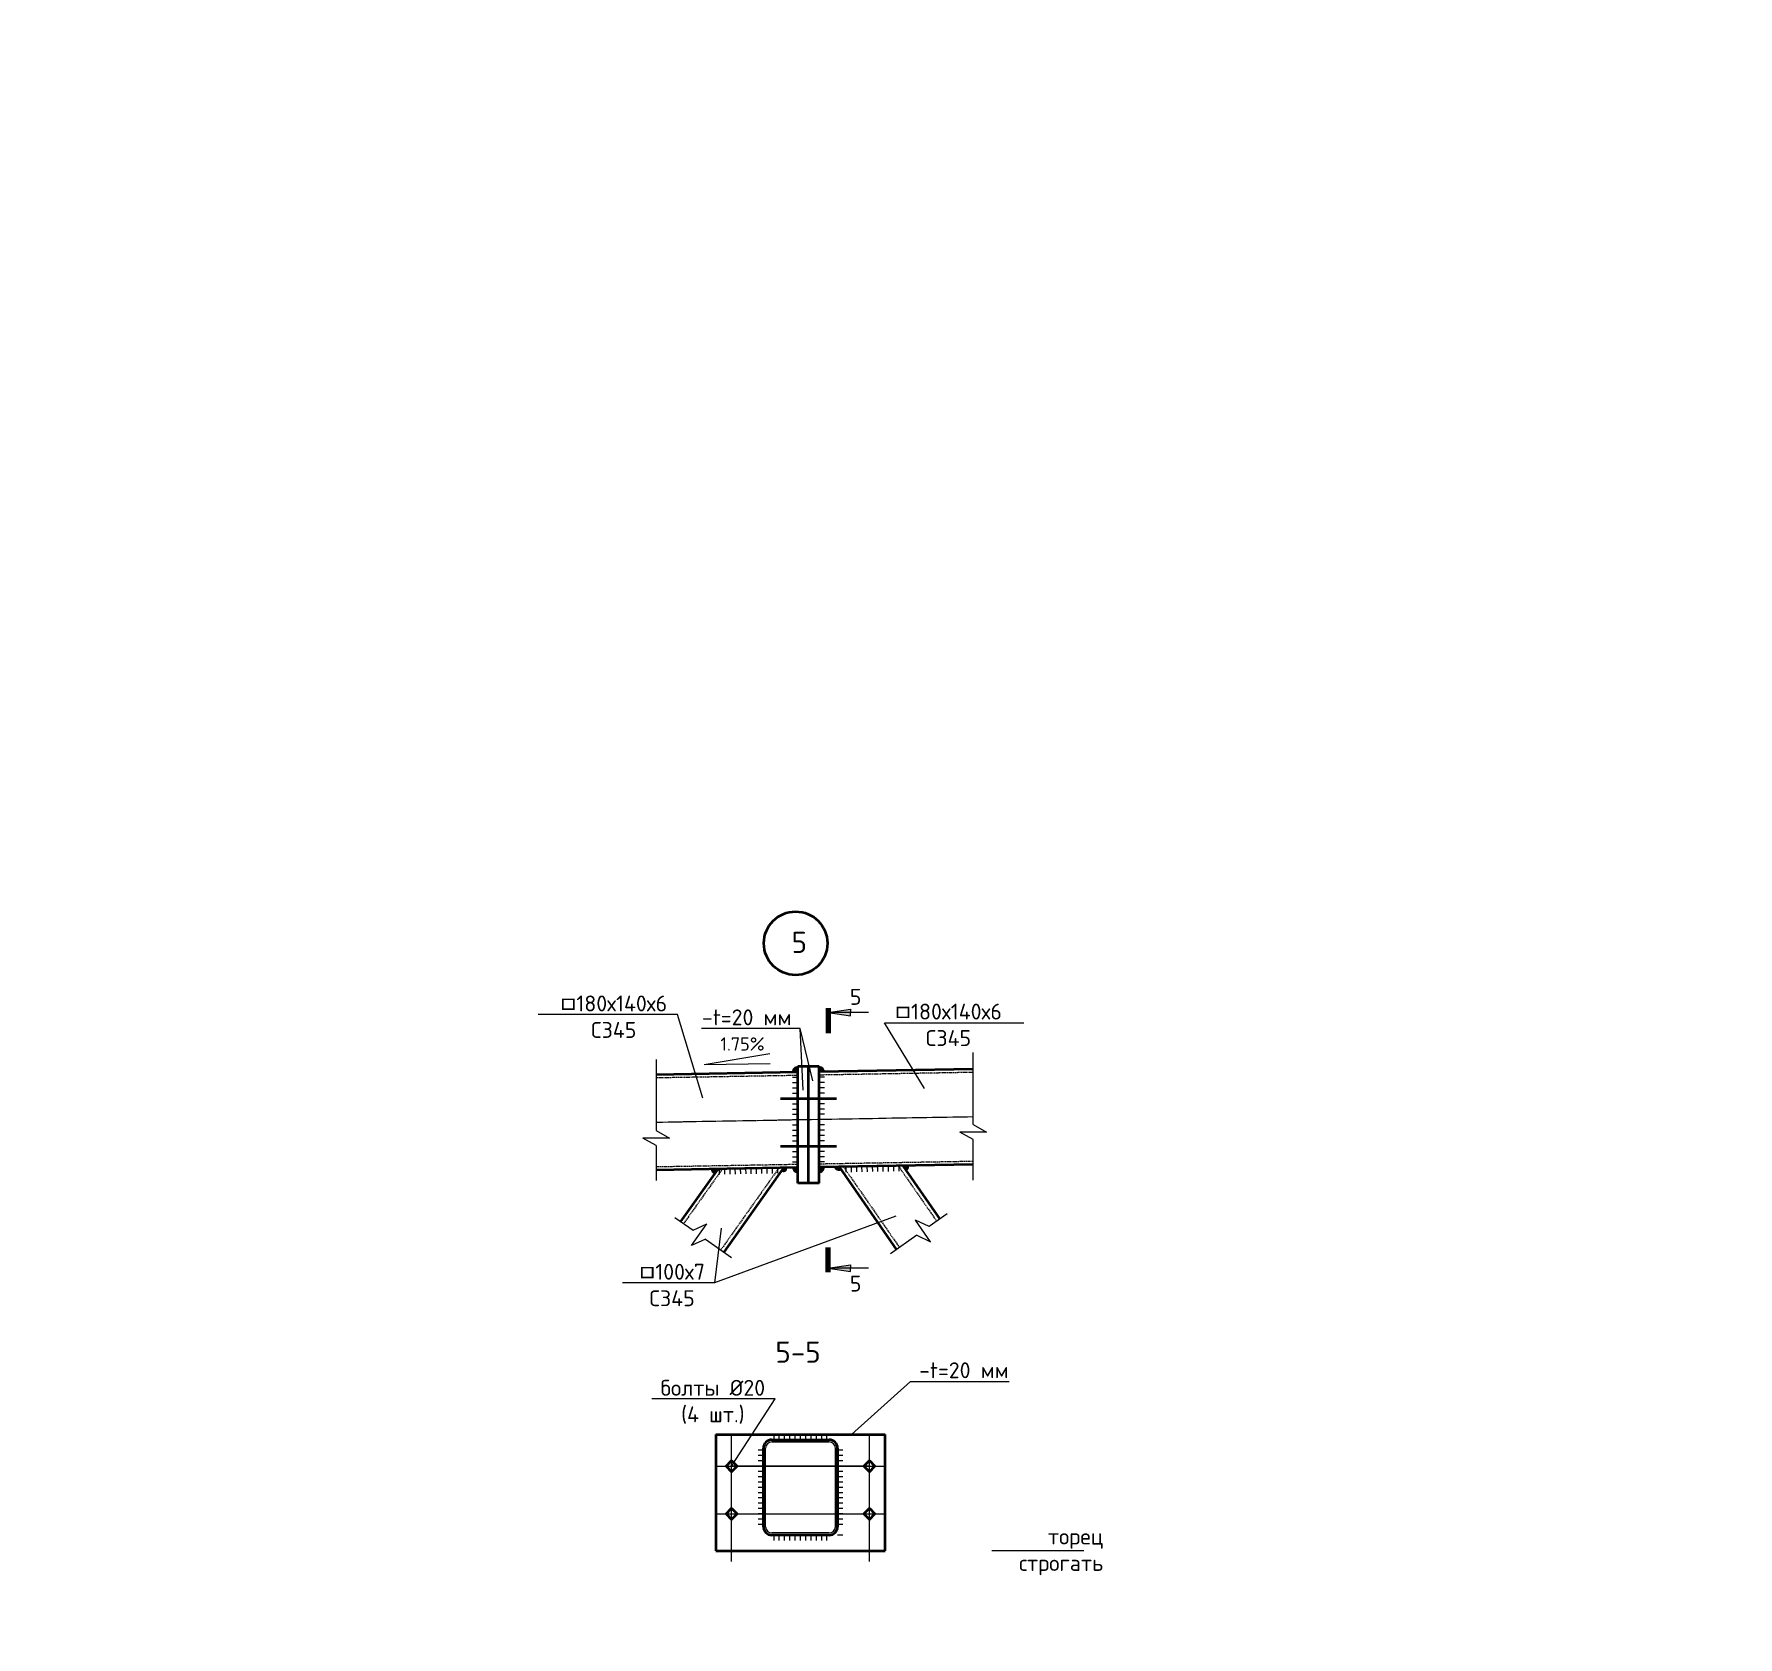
# Model space of a CAD drawing. Header units: millimetres. Extents: x -8174 to 141842, y -29548 to 3412.
# Drawn here: x 29750 to 32967, y -11803 to -8777 of the extents above; entities that cross this region are included whole.
import ezdxf
from ezdxf import colors
from ezdxf.entities.mleader import LeaderData, LeaderLine
from ezdxf.math import Vec2, Vec3

# ---------------------------------------------------------------- set-up
doc = ezdxf.new("R2010")
doc.units = ezdxf.units.MM
doc.linetypes.add('JIS_02_2.0', pattern=[3, 2, -1])
doc.linetypes.add('JIS_08_11', pattern=[12.799999999999999, 11, -0.6, 0.6, -0.6])
for name, color, linetype, lineweight in [('НАДПИСИ', 11, 'Continuous', 13), ('ОСЕВАЯ', 50, 'JIS_08_11', 13), ('ОСНОВНАЯ', 213, 'Continuous', 35), ('ШТРИХОВАЯ', 84, 'JIS_02_2.0', 13)]:
    doc.layers.add(name, color=color, linetype=linetype, lineweight=lineweight)
doc.styles.add('ОСК', font='isocpeur.ttf')

# ---------------------------------------------------------------- blocks, each defined once
blk = doc.blocks.new('_None')

msp = doc.modelspace()

# ---------------------------------------------------------------- hatches: boundary and pattern name
at = {"layer": 'НАДПИСИ'}
h = msp.add_hatch(color=256, dxfattribs=at)
h.paths.add_polyline_path([(31249.1353359599, -10624.11806454329), (31291.2691205648, -10624.11806454323), (31291.2691205648, -10617.88883411163)])
h.paths.add_polyline_path([(31249.13533595996, -10624.11806454329), (31291.2691205648, -10630.34729497484), (31291.2691205648, -10624.11806454323)])
h = msp.add_hatch(color=256, dxfattribs=at)
h.dxf.hatch_style = 1
edge = h.paths.add_edge_path()
edge.add_line((31192.10339842649, -10726.50383942801), (31192.1156982492, -10737.20668644691))
edge.add_line((31192.1156982492, -10737.20668644691), (31182.123351335, -10737.38155251791))
edge.add_arc((31192.11458842974, -10736.53119231599), 10.02735913171366, 90.06393907743819, 184.8647544204492, ccw=False)
h = msp.add_hatch(color=256, dxfattribs=at)
h.dxf.hatch_style = 1
h.paths.add_polyline_path([(31232.10339842539, -10726.50383942826), (31232.10339842539, -10736.50383942826), (31242.101867527, -10736.32886621897, 0.4090976915103756)])
h = msp.add_hatch(color=256, dxfattribs=at)
h.dxf.hatch_style = 1
edge = h.paths.add_edge_path()
edge.add_line((31034.74577395455, -10928.25290695979), (31040.64656649437, -10919.91557695468))
edge.add_line((31040.64656649437, -10919.91557695469), (31029.07552955829, -10920.11807010107))
edge.add_arc((31036.07087739656, -10921.28567670469), 7.092122147789043, 170.5240088088498, 259.2314793961817)
h = msp.add_hatch(color=256, dxfattribs=at)
h.dxf.hatch_style = 1
edge = h.paths.add_edge_path()
edge.add_line((31160.83336902881, -10923.20083412073), (31164.69495754887, -10917.74473011121))
edge.add_line((31164.69495754887, -10917.74473011121), (31171.01180482819, -10917.63418528384))
edge.add_arc((31164.68022188963, -10918.14588575787), 6.35222637214015, -127.27140150946173, 4.620439610291896, ccw=False)
h = msp.add_hatch(color=256, dxfattribs=at)
h.dxf.hatch_style = 1
edge = h.paths.add_edge_path()
edge.add_line((31192.10339842399, -10926.46709833659), (31192.10339842539, -10917.26508239588))
edge.add_line((31192.10339842539, -10917.26508239587), (31182.14403844171, -10917.43937119559))
edge.add_arc((31191.9895812014, -10916.58523037478), 9.882523401172904, 184.9582274579111, 270.6598912442879)
h = msp.add_hatch(color=256, dxfattribs=at)
h.dxf.hatch_style = 1
edge = h.paths.add_edge_path()
edge.add_line((31232.10339842539, -10926.46709833684), (31232.10339842539, -10916.53446208574))
edge.add_line((31232.10339842539, -10916.53446208574), (31242.101867527, -10916.35948887645))
edge.add_arc((31232.2140303551, -10916.57747733885), 9.890239780097426, -90.64092226178212, 1.2629451485706227, ccw=False)
h = msp.add_hatch(color=256, dxfattribs=at)
h.dxf.hatch_style = 1
edge = h.paths.add_edge_path()
edge.add_line((31273.52802564739, -10921.20721124251), (31269.84562448284, -10915.90459343986))
edge.add_line((31269.84562448284, -10915.90459343986), (31261.51701518032, -10916.0503441027))
edge.add_arc((31269.42631269078, -10914.19459925662), 8.124086166617728, 193.2043659906039, 300.3235856289359)
h = msp.add_hatch(color=256, dxfattribs=at)
h.dxf.hatch_style = 1
edge = h.paths.add_edge_path()
edge.add_line((31395.52598603495, -10921.56698656759), (31390.28384806408, -10913.79692452718))
edge.add_line((31390.28384806408, -10913.79692452718), (31400.21086281666, -10913.62320176902))
edge.add_arc((31395.77995901095, -10916.36341388244), 5.209766881741116, -92.79424200442219, 31.733967359079315, ccw=False)
h = msp.add_hatch(color=256, dxfattribs=at)
h.paths.add_polyline_path([(31249.13533595996, -11106.91935006012), (31291.26912056486, -11106.91935006018), (31291.26912056486, -11113.14858049179)])
h.paths.add_polyline_path([(31249.13533596002, -11106.91935006012), (31291.26912056486, -11100.69011962858), (31291.26912056486, -11106.91935006018)])

# ---------------------------------------------------------------- linework, layer by layer
at = {"color": 7, "lineweight": 70}
for p, q in [((31249.13533596048, -10616.19016438845), (31249.13533596043, -10663.23839234683)), ((31249.13533596054, -11114.84725021497), (31249.13533596048, -11067.79902225659))]:
    msp.add_line(p, q, dxfattribs=at)
msp.add_line((31232.10339842539, -10916.56508239587), (31232.10339842539, -10946.56508239587))
at = {"layer": 'НАДПИСИ'}
for p, q in [((31249.1353359599, -10624.11806454329), (31291.2691205648, -10617.88883411163)), ((31291.2691205648, -10617.88883411163), (31291.2691205648, -10624.11806454323)), ((31325.37773226295, -10624.11806454323), (31249.13533596037, -10624.11806454335)), ((31249.1353359599, -10624.11806454329), (31291.2691205648, -10630.34729497484)), ((31291.2691205648, -10630.3472949749), (31291.2691205648, -10624.11806454329)), ((31220.30670440715, -10753.53180148295), (31196.50853771815, -10654.50304978475)), ((30924.47475685162, -10713.31556683074), (30924.47475685162, -10847.14297436415)), ((31014.87256946659, -10722.70503571341), (31139.18886195129, -10701.78458388212)), ((31523.2049442975, -10835.74412521892), (31523.2049442975, -10699.55538856267)), ((31014.87256946659, -10722.70503571341), (31139.53062206274, -10720.52351979297)), ((31181.75345200772, -10746.51608895943), (31191.75345200772, -10746.51608895956)), ((31182.10339842626, -10746.5191507562), (31192.10339842626, -10746.51915075631)), ((31242.10339842539, -10746.51915075658), (31232.10339842539, -10746.51915075658)), ((31242.45334484393, -10746.5160889598), (31232.45334484393, -10746.5160889598)), ((31182.10339842609, -10756.5191507562), (31192.10339842609, -10756.51915075631)), ((31182.10339842597, -10766.5191507562), (31192.10339842597, -10766.51915075631)), ((31182.10339842585, -10776.5191507562), (31192.10339842585, -10776.51915075631)), ((31242.10339842539, -10756.51915075658), (31232.10339842539, -10756.51915075658)), ((31242.10339842539, -10766.51915075658), (31232.10339842539, -10766.51915075658)), ((31242.10339842539, -10776.51915075658), (31232.10339842539, -10776.51915075658)), ((31182.10339842574, -10786.5191507562), (31192.10339842574, -10786.51915075631)), ((31182.10339842562, -10796.5191507562), (31192.10339842562, -10796.51915075631)), ((31182.1033984255, -10806.5191507562), (31192.1033984255, -10806.51915075631)), ((31242.10339842539, -10786.51915075658), (31232.10339842539, -10786.51915075658)), ((31242.10339842539, -10796.51915075658), (31232.10339842539, -10796.51915075658)), ((31242.10339842539, -10806.51915075658), (31232.10339842539, -10806.51915075658)), ((31182.10339842533, -10816.5191507562), (31192.10339842533, -10816.51915075631)), ((31182.10339842521, -10826.5191507562), (31192.10339842521, -10826.51915075631)), ((31182.1033984251, -10836.5191507562), (31192.1033984251, -10836.51915075631)), ((31242.10339842539, -10816.51915075658), (31232.10339842539, -10816.51915075658)), ((31242.10339842539, -10826.51915075658), (31232.10339842539, -10826.51915075658)), ((31242.10339842539, -10836.51915075658), (31232.10339842539, -10836.51915075658)), ((31523.2049442975, -10835.74412521889), (31548.2049442975, -10850.0115590994)), ((30949.47475685162, -10861.41040824467), (30899.47475685162, -10861.41040824467)), ((30924.47475685162, -10875.67784212517), (30899.47475685162, -10861.41040824467)), ((30924.47475685162, -10847.14297436416), (30949.47475685162, -10861.41040824467)), ((31182.10339842498, -10846.5191507562), (31192.10339842498, -10846.51915075631)), ((31182.10339842486, -10856.5191507562), (31192.10339842486, -10856.51915075631)), ((31182.10339842475, -10866.5191507562), (31192.10339842475, -10866.51915075631)), ((31242.10339842539, -10846.51915075658), (31232.10339842539, -10846.51915075658)), ((31242.10339842539, -10856.51915075658), (31232.10339842539, -10856.51915075658)), ((31242.10339842539, -10866.51915075658), (31232.10339842539, -10866.51915075658)), ((31548.2049442975, -10850.0115590994), (31498.2049442975, -10850.0115590994)), ((31523.2049442975, -10864.27899297989), (31498.2049442975, -10850.0115590994)), ((31523.2049442975, -10940.58112255106), (31523.2049442975, -10864.2789929799)), ((30924.47475685162, -10875.67784212518), (30924.47475685162, -10941.50064061972)), ((31182.10339842457, -10876.5191507562), (31192.10339842457, -10876.51915075631)), ((31182.10339842446, -10886.5191507562), (31192.10339842446, -10886.51915075631)), ((31182.10339842434, -10896.5191507562), (31192.10339842434, -10896.51915075631)), ((31182.10339842422, -10906.5191507562), (31192.10339842422, -10906.51915075631)), ((31242.10339842539, -10876.51915075658), (31232.10339842539, -10876.51915075658)), ((31242.10339842539, -10886.51915075658), (31232.10339842539, -10886.51915075658)), ((31242.10339842539, -10896.51915075658), (31232.10339842539, -10896.51915075658)), ((31242.10339842539, -10906.51915075658), (31232.10339842539, -10906.51915075658)), ((31044.11516516574, -10929.85640761071), (31043.94019195647, -10919.8579385091)), ((31054.1136342673, -10929.68143440144), (31053.93866105803, -10919.68296529983)), ((31064.11210336891, -10929.50646119216), (31063.93713015964, -10919.50799209054)), ((31074.11057247053, -10929.33148798288), (31073.93559926125, -10919.33301888127)), ((31084.10904157214, -10929.15651477361), (31083.93406836287, -10919.15804567198)), ((31094.10751067376, -10928.98154156432), (31093.93253746448, -10918.98307246271)), ((31104.10597977543, -10928.80656835504), (31103.93100656616, -10918.80809925342)), ((31114.10444887704, -10928.63159514577), (31113.92947566777, -10918.63312604415)), ((31124.10291797866, -10928.45662193649), (31123.92794476938, -10918.45815283486)), ((31134.10138708027, -10928.28164872721), (31133.926413871, -10918.28317962559)), ((31144.09985618189, -10928.10667551792), (31143.92488297261, -10918.10820641631)), ((31154.0983252835, -10927.93170230865), (31153.92335207423, -10917.93323320703)), ((31283.31269225577, -10925.67045088661), (31283.1377190465, -10915.671981785)), ((31293.31116135739, -10925.49547767734), (31293.13618814811, -10915.49700857571)), ((31303.309630459, -10925.32050446805), (31303.13465724973, -10915.32203536644)), ((31313.30809956061, -10925.14553125878), (31313.13312635134, -10915.14706215716)), ((31323.30656866223, -10924.97055804949), (31323.13159545296, -10914.97208894788)), ((31333.3050377639, -10924.79558484022), (31333.13006455463, -10914.79711573859)), ((31343.30350686552, -10924.62061163093), (31343.12853365624, -10914.62214252932)), ((31353.30197596713, -10924.44563842166), (31353.12700275786, -10914.44716932005)), ((31363.30044506874, -10924.27066521237), (31363.12547185947, -10914.27219611076)), ((31373.29891417036, -10924.0956920031), (31373.12394096109, -10914.09722290147)), ((31383.29738327197, -10923.92071879382), (31383.1224100627, -10913.9222496922)), ((30960.02261544898, -11011.37868088848), (30994.05034434027, -11035.46199876923)), ((30991.25350908883, -11064.11051325273), (31020.13867482002, -11023.29817197364)), ((30994.05034434027, -11035.46199876923), (31020.13867482002, -11023.29817197364)), ((31047.32539178157, -11031.22799670271), (31034.42555118148, -11134.79525688774)), ((31442.8219173192, -11057.12593478044), (31413.93675158801, -11016.31359350136)), ((31440.02508206776, -11028.47742029694), (31413.93675158801, -11016.31359350136)), ((31474.05281095905, -11004.3941024162), (31440.02508206776, -11028.47742029694)), ((31017.34183956863, -11051.94668645711), (30991.25350908883, -11064.11051325273)), ((31017.34183956863, -11051.94668645711), (31066.80298767315, -11086.95309421219)), ((31416.7335868394, -11044.96210798483), (31367.27243873489, -11079.96851573991)), ((31416.7335868394, -11044.96210798483), (31442.8219173192, -11057.12593478044)), ((31249.13533595996, -11106.91935006012), (31291.26912056486, -11100.69011962858)), ((31325.377732263, -11106.91935006018), (31249.13533596043, -11106.91935006007)), ((31249.13533595996, -11106.91935006012), (31291.26912056486, -11113.14858049179)), ((31291.26912056486, -11100.69011962852), (31291.26912056486, -11106.91935006012)), ((31291.26912056486, -11113.14858049179), (31291.26912056486, -11106.91935006018)), ((31147.03259917686, -11430.87580930232), (31147.03259917686, -11420.87580930232)), ((31157.03259917686, -11430.87580930232), (31157.03259917686, -11420.87580930232)), ((31167.03259917686, -11430.87580930232), (31167.03259917686, -11420.87580930232)), ((31177.03259917686, -11430.87580930232), (31177.03259917686, -11420.87580930232)), ((31187.03259917686, -11430.87580930232), (31187.03259917686, -11420.87580930232)), ((31197.03259917686, -11430.87580930232), (31197.03259917686, -11420.87580930232)), ((31207.03259917686, -11430.87580930232), (31207.03259917686, -11420.87580930232)), ((31217.03259917686, -11430.87580930232), (31217.03259917686, -11420.87580930232)), ((31227.03259917686, -11430.87580930232), (31227.03259917686, -11420.87580930232)), ((31237.03259917686, -11430.87580930232), (31237.03259917686, -11420.87580930232)), ((31247.03259917686, -11430.87580930232), (31247.03259917686, -11420.87580930232)), ((31127.0325991768, -11450.87582216172), (31117.0325991768, -11450.87582216172)), ((31131.0325991768, -11595.0997731922), (31131.0325991768, -11446.65184541243)), ((31142.80863528693, -11434.87580930232), (31251.25656306674, -11434.87580930232)), ((31263.0325991768, -11595.0997731922), (31263.0325991768, -11446.65184541243)), ((31277.0325991768, -11450.87582216172), (31267.0325991768, -11450.87582216172)), ((31127.0325991768, -11460.87582216172), (31117.0325991768, -11460.87582216172)), ((31127.0325991768, -11470.87582216172), (31117.0325991768, -11470.87582216172)), ((31127.0325991768, -11480.87582216172), (31117.0325991768, -11480.87582216172)), ((31277.0325991768, -11460.87582216172), (31267.0325991768, -11460.87582216172)), ((31277.0325991768, -11470.87582216172), (31267.0325991768, -11470.87582216172)), ((31277.0325991768, -11480.87582216172), (31267.0325991768, -11480.87582216172)), ((31127.0325991768, -11490.87582216172), (31117.0325991768, -11490.87582216172)), ((31127.0325991768, -11500.87582216172), (31117.0325991768, -11500.87582216172)), ((31127.0325991768, -11510.87582216172), (31117.0325991768, -11510.87582216172)), ((31277.0325991768, -11490.87582216172), (31267.0325991768, -11490.87582216172)), ((31277.0325991768, -11500.87582216172), (31267.0325991768, -11500.87582216172)), ((31277.0325991768, -11510.87582216172), (31267.0325991768, -11510.87582216172)), ((31127.0325991768, -11520.87582216172), (31117.0325991768, -11520.87582216172)), ((31127.0325991768, -11530.87582216172), (31117.0325991768, -11530.87582216172)), ((31127.0325991768, -11540.87582216172), (31117.0325991768, -11540.87582216172)), ((31127.0325991768, -11550.87582216172), (31117.0325991768, -11550.87582216172)), ((31277.0325991768, -11520.87582216172), (31267.0325991768, -11520.87582216172)), ((31277.0325991768, -11530.87582216172), (31267.0325991768, -11530.87582216172)), ((31277.0325991768, -11540.87582216172), (31267.0325991768, -11540.87582216172)), ((31277.0325991768, -11550.87582216172), (31267.0325991768, -11550.87582216172)), ((31127.0325991768, -11560.87582216172), (31117.0325991768, -11560.87582216172)), ((31127.0325991768, -11570.87582216172), (31117.0325991768, -11570.87582216172)), ((31127.0325991768, -11580.87582216172), (31117.0325991768, -11580.87582216172)), ((31277.0325991768, -11560.87582216172), (31267.0325991768, -11560.87582216172)), ((31277.0325991768, -11570.87582216172), (31267.0325991768, -11570.87582216172)), ((31277.0325991768, -11580.87582216172), (31267.0325991768, -11580.87582216172)), ((31127.0325991768, -11590.87582216172), (31117.0325991768, -11590.87582216172)), ((31251.25656306674, -11606.87580930232), (31142.80863528693, -11606.87580930232)), ((31147.03259917686, -11620.87580930232), (31147.03259917686, -11610.87580930232)), ((31157.03259917686, -11620.87580930232), (31157.03259917686, -11610.87580930232)), ((31167.03259917686, -11620.87580930232), (31167.03259917686, -11610.87580930232)), ((31177.03259917686, -11620.87580930232), (31177.03259917686, -11610.87580930232)), ((31187.03259917686, -11620.87580930232), (31187.03259917686, -11610.87580930232)), ((31197.03259917686, -11620.87580930232), (31197.03259917686, -11610.87580930232)), ((31207.03259917686, -11620.87580930232), (31207.03259917686, -11610.87580930232)), ((31217.03259917686, -11620.87580930232), (31217.03259917686, -11610.87580930232)), ((31227.03259917686, -11620.87580930232), (31227.03259917686, -11610.87580930232)), ((31237.03259917686, -11620.87580930232), (31237.03259917686, -11610.87580930232)), ((31247.03259917686, -11620.87580930232), (31247.03259917686, -11610.87580930232)), ((31277.0325991768, -11590.87582216172), (31267.0325991768, -11590.87582216172)), ((31277.0325991768, -11610.87582216172), (31267.0325991768, -11610.87582216172)), ((31732.28861292021, -11640.87580930232), (31558.11905228143, -11640.87580930232))]:
    msp.add_line(p, q, dxfattribs=at)
for centre, radius, start, end in [((31192.11458842969, -10736.53119231593), 10.02735913165081, 90.06393907828351, 184.8647544209732), ((31232.10339842539, -10736.50383942826), 10, 1.002573803397431, 90), ((31036.07087735785, -10921.28567673173), 7.092122114131615, 170.5240085416995, 259.2314796626549), ((31164.68022188952, -10918.14588575761), 6.35222637236424, 232.7285984926715, 4.620439607809933), ((31192.09327174525, -10916.53839948088), 9.989944612470783, 185.1744145618141, 270.058080009956), ((31232.1135251043, -10916.5383994812), 9.989944612386722, 269.9419199917115, 1.026168913771604), ((31269.42631269078, -10914.1945992565), 8.124086166695173, 193.2043659908949, 300.3235856276748), ((31395.82258845237, -10916.3885547548), 5.18691903096588, 266.7218802416625, 32.21784511276103), ((31142.80863528693, -11446.65184541243), 11.77603611011569, 90, 180), ((31251.25656306674, -11446.65184541243), 11.77603611011569, 0, 90), ((31142.80863528693, -11595.0997731922), 11.77603611011569, 180, 270), ((31251.25656306674, -11595.0997731922), 11.77603611011569, 270, 0), ((31251.25656306674, -11595.0997731922), 11.77603611011569, 270, 0)]:
    msp.add_arc(centre, radius, start, end, dxfattribs=at)
at = {"layer": 'ОСЕВАЯ', "linetype": 'JIS_08_11'}
for p, q in [((31523.2049442975, -10821.44171499138), (30924.47475685162, -10831.91949327175)), ((31067.0325991768, -11660.87580930232), (31067.03259917675, -11420.87580930232)), ((31327.0325991768, -11660.87580930232), (31327.03259917675, -11420.87580930232)), ((31037.0325991768, -11480.87580930232), (31357.0325991768, -11480.87580930232)), ((31037.0325991768, -11570.87580930232), (31357.0325991768, -11570.87580930232))]:
    msp.add_line(p, q, dxfattribs=at)
at = {"layer": 'ОСНОВНАЯ'}
for p, q in [((31192.10339842539, -10737.20690169382), (30924.47475685162, -10741.89040292136)), ((31192.10339842539, -10946.56508239587), (31192.10339842539, -10726.50690169382)), ((31232.10339842539, -10726.50690169382), (31192.10339842539, -10726.50690169382)), ((31212.10339842539, -10946.56508239587), (31212.10339842539, -10726.50690169382)), ((31232.10339842533, -10946.56508239587), (31232.10339842539, -10726.50690169382)), ((31523.2049442975, -10731.41262464106), (31232.10339842539, -10736.50690169382)), ((31192.10339842539, -10917.26508239587), (30924.47475685162, -10921.94858362345)), ((31040.64656649437, -10919.91557695469), (30970.60974963335, -11018.87178508076)), ((31164.69495754887, -10917.74473011121), (31052.23443219159, -11076.64211654312)), ((31523.2049442975, -10911.47080534308), (31232.10339842533, -10916.56508239587)), ((31269.84562448284, -10915.90459343986), (31378.34003128071, -11072.13536442073)), ((31390.1319154597, -10913.79958334775), (31459.96796194994, -11014.36273408926)), ((31232.10339842539, -10946.56508239587), (31192.10339842539, -10946.56508239587)), ((31232.10339842539, -10946.56508239587), (31192.10339842539, -10946.56508239587)), ((31037.0325991768, -11420.87580930232), (31037.0325991768, -11640.87580930232)), ((31037.0325991768, -11420.87580930232), (31357.0325991768, -11420.87580930232)), ((31357.0325991768, -11640.87580930232), (31357.0325991768, -11420.87580930232)), ((31127.0325991768, -11595.0997731922), (31127.0325991768, -11446.65184541243)), ((31142.80863528693, -11430.87580930232), (31251.25656306674, -11430.87580930232)), ((31267.0325991768, -11446.65184541243), (31267.0325991768, -11595.0997731922)), ((31267.0325991768, -11595.0997731922), (31267.0325991768, -11446.65184541243)), ((31056.42599745904, -11480.87580930232), (31067.0325991768, -11470.26920758451)), ((31056.42599745904, -11480.87580930232), (31067.0325991768, -11491.4824110201)), ((31067.0325991768, -11470.26920758451), (31077.63920089457, -11480.87580930232)), ((31067.0325991768, -11491.4824110201), (31077.63920089457, -11480.87580930232)), ((31316.42599745898, -11480.87580930231), (31327.03259917675, -11470.26920758451)), ((31316.42599745898, -11480.87580930231), (31327.03259917675, -11491.48241102012)), ((31327.03259917675, -11470.26920758451), (31337.63920089457, -11480.87580930231)), ((31327.03259917675, -11491.48241102012), (31337.63920089457, -11480.87580930231)), ((31056.42599745904, -11570.87580930232), (31067.0325991768, -11560.26920758453)), ((31056.42599745904, -11570.87580930232), (31067.0325991768, -11581.48241102013)), ((31067.0325991768, -11560.26920758453), (31077.63920089457, -11570.87580930232)), ((31067.0325991768, -11581.48241102013), (31077.63920089457, -11570.87580930232)), ((31316.42599745898, -11570.87580930232), (31327.03259917675, -11560.26920758453)), ((31316.42599745898, -11570.87580930232), (31327.03259917675, -11581.48241102013)), ((31327.03259917675, -11560.26920758453), (31337.63920089451, -11570.87580930232)), ((31327.03259917675, -11581.48241102013), (31337.63920089451, -11570.87580930232)), ((31251.25656306674, -11610.87580930232), (31142.80863528693, -11610.87580930232)), ((31037.0325991768, -11640.87580930232), (31357.0325991768, -11640.87580930232))]:
    msp.add_line(p, q, dxfattribs=at)
at = {"layer": 'ОСНОВНАЯ', "color": 1}
for p, q in [((31159.08368256659, -10786.50690169382), (31265.12311428419, -10786.50690169382)), ((31159.08368256659, -10876.50690169382), (31265.12311428419, -10876.50690169382))]:
    msp.add_line(p, q, dxfattribs=at)
at = {"layer": 'ОСНОВНАЯ'}
msp.add_circle((31187.8315403951, -10493.72298773524), 60, dxfattribs=at)
for centre, start, end in [((31142.80863528693, -11446.65184541243), 90, 180), ((31251.25656306674, -11446.65184541243), 0, 90), ((31142.80863528693, -11595.0997731922), 180, 270), ((31251.25656306674, -11595.0997731922), 270, 0)]:
    msp.add_arc(centre, 15.77603611011582, start, end, dxfattribs=at)
at = {"layer": 'ШТРИХОВАЯ'}
for p, q in [((31192.20838235097, -10743.2059831548), (30924.5797407772, -10747.88948438234)), ((31523.30992822308, -10737.41170610202), (31232.20838235097, -10742.50598315478)), ((31523.09996037191, -10905.4717238821), (31231.99841449974, -10910.56600093489)), ((31191.9984144998, -10911.26600093491), (30924.36977292603, -10915.94950216248)), ((31049.32995386812, -10919.76361767565), (30976.3234774124, -11022.91570828311)), ((31156.011570175, -10917.89668939027), (31046.52070441248, -11072.59819334079)), ((31278.26566485123, -10915.75724273341), (31384.05398642755, -11068.09128029749)), ((31381.71187509131, -10913.9469340542), (31454.25400680309, -11018.40681821246)), ((31263.0325991768, -11446.65184541243), (31263.0325991768, -11595.0997731922))]:
    msp.add_line(p, q, dxfattribs=at)

# ---------------------------------------------------------------- texts
at = {"layer": 'НАДПИСИ', "style": 'ОСК'}
for s, insert, char_height, width, attachment_point in [('5', (31180.20247043145, -10471.89898484269), 40, 41.22453085327379, 1), ('5', (31312.05976244423, -10609.87400654686), 30, 74.751122343514, 9), ('1.75%', (31045.63963103527, -10696.26524582894), 25, 150.9467204613657, 7), ('5', (31312.05976244429, -11121.16340805656), 30, 74.751122343514, 3), ('5-5', (31235.09949229663, -11285.58891332807), 40, 233.030446242969, 9), ('торец строгать', (31768.76331974415, -11686.73723284756), 30, 233.030446242969, 9)]:
    msp.add_mtext(s, dxfattribs=dict(at, insert=insert, char_height=char_height, width=width, attachment_point=attachment_point))

# ---------------------------------------------------------------- leaders
at = {"layer": 'НАДПИСИ'}
ml = msp.add_multileader_mtext('Standard', dxfattribs=at)
ml.set_content(' L80х7,\\PL=150 мм', color=256, style='ОСК')
ml.set_leader_properties(color=256, linetype='ByLayer', lineweight=-1)
ml.set_arrow_properties(name='NONE')
ml.build(insert=Vec2(0, 0))
ml.multileader.update_dxf_attribs({"has_dogleg": 0, "text_left_attachment_type": 6, "text_right_attachment_type": 6, "dogleg_length": 0, "arrow_head_size": 75, "scale": 50})
ctx = ml.context
ctx.base_point, ctx.scale, ctx.char_height, ctx.arrow_head_size, ctx.landing_gap_size, ctx.plane_origin = Vec3(50920.2964625606, -8957.767902911117), 50, 150, 75, 100, Vec3(48264.68007247552, -10583.15665421356)
ctx.left_attachment, ctx.right_attachment, ctx.text_align_type = 6, 6, 1
notes = []
notes.append((ctx, [(0, (1, 1, 0), (51915.2964625606, -8957.767902911117), (-1, 0), 0, [(2, [(52326.72062532784, -9887.255684331845)], 0, [])])]))
ctx.mtext.insert, ctx.mtext.width, ctx.mtext.defined_height, ctx.mtext.alignment, ctx.mtext.flow_direction = Vec3(51417.7964625606, -8777.767902911117), 1892.321435458027, 273.0506630395539, 2, 5
ml = msp.add_multileader_mtext('Standard', dxfattribs=at)
ml.set_content(' L80х7,\\PL=150 мм', color=256, style='ОСК')
ml.set_leader_properties(color=256, linetype='ByLayer', lineweight=-1)
ml.set_arrow_properties(name='NONE')
ml.build(insert=Vec2(0, 0))
ml.multileader.update_dxf_attribs({"has_dogleg": 0, "text_left_attachment_type": 6, "text_right_attachment_type": 6, "dogleg_length": 0, "arrow_head_size": 75, "scale": 50})
ctx = ml.context
ctx.base_point, ctx.scale, ctx.char_height, ctx.arrow_head_size, ctx.landing_gap_size, ctx.plane_origin = Vec3(76804.32180127807, -9116.76742853754), 50, 150, 75, 100, Vec3(73118.18924067053, -10300.97515954122)
ctx.left_attachment, ctx.right_attachment, ctx.text_align_type = 6, 6, 1
notes.append((ctx, [(0, (1, 1, 0), (77799.32180127807, -9116.76742853754), (-1, 0), 0, [(2, [(78049.28704060198, -9638.317807734653)], 0, [])])]))
ctx.mtext.insert, ctx.mtext.width, ctx.mtext.defined_height, ctx.mtext.alignment, ctx.mtext.flow_direction = Vec3(77301.82180127807, -8936.76742853754), 1892.321435458027, 273.0506630395539, 2, 5
ml = msp.add_multileader_mtext('Standard', dxfattribs=at)
ml.set_content(' L80х7,\\PL=150 мм', color=256, style='ОСК')
ml.set_leader_properties(color=256, linetype='ByLayer', lineweight=-1)
ml.set_arrow_properties(name='NONE')
ml.build(insert=Vec2(0, 0))
ml.multileader.update_dxf_attribs({"has_dogleg": 0, "text_left_attachment_type": 6, "text_right_attachment_type": 6, "dogleg_length": 0, "arrow_head_size": 75, "scale": 50})
ctx = ml.context
ctx.base_point, ctx.scale, ctx.char_height, ctx.arrow_head_size, ctx.landing_gap_size, ctx.plane_origin = Vec3(53361.30337348342, -9442.374190645904), 50, 150, 75, 100, Vec3(49675.17081287591, -10626.5819216496)
ctx.left_attachment, ctx.right_attachment, ctx.text_align_type = 6, 6, 1
notes.append((ctx, [(0, (1, 1, 0), (54356.30337348342, -9442.374190645904), (-1, 0), 0, [(2, [(54606.26861280733, -9963.924569843017)], 0, [])])]))
ctx.mtext.insert, ctx.mtext.width, ctx.mtext.defined_height, ctx.mtext.alignment, ctx.mtext.flow_direction = Vec3(53858.80337348342, -9262.374190645904), 1892.321435458027, 273.0506630395539, 2, 5
ml = msp.add_multileader_mtext('Standard', dxfattribs=at)
ml.set_content(' {\\H0.6x;4}', color=256, style='ОСК')
ml.set_leader_properties(color=256, linetype='ByLayer', lineweight=-1)
ml.set_arrow_properties(name='NONE')
ml.build(insert=Vec2(0, 0))
ml.multileader.update_dxf_attribs({"has_dogleg": 0, "text_left_attachment_type": 6, "text_right_attachment_type": 6, "dogleg_length": 0, "arrow_head_size": 75, "scale": 50})
ctx = ml.context
ctx.base_point, ctx.scale, ctx.char_height, ctx.arrow_head_size, ctx.landing_gap_size, ctx.plane_origin = Vec3(51359.02964809013, -9581.467146592433), 50, 250, 75, 100, Vec3(47085.62925392517, -10650.1306379009)
ctx.left_attachment, ctx.right_attachment, ctx.text_align_type = 6, 6, 1
notes.append((ctx, [(0, (1, 1, 0), (51814.02964809013, -9581.467146592433), (-1, 0), 0, [(2, [(52056.41323749709, -9797.906884606069)], 0, [])])]))
ctx.mtext.insert, ctx.mtext.width, ctx.mtext.defined_height, ctx.mtext.alignment, ctx.mtext.flow_direction = Vec3(51586.52964809013, -9301.467146592433), 814.4691549743875, 273.0506630395539, 2, 5
ml = msp.add_multileader_mtext('Standard', dxfattribs=at)
ml.set_content(' {\\H0.6x;5}', color=256, style='ОСК')
ml.set_leader_properties(color=256, linetype='ByLayer', lineweight=-1)
ml.set_arrow_properties(name='NONE')
ml.build(insert=Vec2(0, 0))
ml.multileader.update_dxf_attribs({"has_dogleg": 0, "text_left_attachment_type": 6, "text_right_attachment_type": 6, "dogleg_length": 0, "arrow_head_size": 75, "scale": 50})
ctx = ml.context
ctx.base_point, ctx.scale, ctx.char_height, ctx.arrow_head_size, ctx.landing_gap_size, ctx.plane_origin = Vec3(48269.02964809036, -9635.629646592788), 50, 250, 75, 100, Vec3(43980.62925392541, -10704.29313790127)
ctx.left_attachment, ctx.right_attachment, ctx.text_align_type = 6, 6, 1
notes.append((ctx, [(0, (1, 1, 0), (48709.02964809036, -9635.629646592788), (-1, 0), 0, [(2, [(48951.41323749733, -9852.069384606439)], 0, [])])]))
ctx.mtext.insert, ctx.mtext.width, ctx.mtext.defined_height, ctx.mtext.alignment, ctx.mtext.flow_direction = Vec3(48489.02964809036, -9355.629646592788), 814.4691549743875, 273.0506630395539, 2, 5
ml = msp.add_multileader_mtext('Standard', dxfattribs=at)
ml.set_content(' L80х7,\\PL=150 мм', color=256, style='ОСК')
ml.set_leader_properties(color=256, linetype='ByLayer', lineweight=-1)
ml.set_arrow_properties(name='NONE')
ml.build(insert=Vec2(0, 0))
ml.multileader.update_dxf_attribs({"has_dogleg": 0, "text_left_attachment_type": 6, "text_right_attachment_type": 6, "dogleg_length": 0, "arrow_head_size": 75, "scale": 50})
ctx = ml.context
ctx.base_point, ctx.scale, ctx.char_height, ctx.arrow_head_size, ctx.landing_gap_size, ctx.plane_origin = Vec3(41736.30337348359, -9564.436690645874), 50, 150, 75, 100, Vec3(38050.17081287608, -10748.64442164956)
ctx.left_attachment, ctx.right_attachment, ctx.text_align_type = 6, 6, 1
notes.append((ctx, [(0, (1, 1, 0), (42731.30337348359, -9564.436690645874), (-1, 0), 0, [(2, [(42981.2686128075, -10085.98706984299)], 0, [])])]))
ctx.mtext.insert, ctx.mtext.width, ctx.mtext.defined_height, ctx.mtext.alignment, ctx.mtext.flow_direction = Vec3(42233.80337348359, -9384.436690645874), 1892.321435458027, 273.0506630395539, 2, 5
ml = msp.add_multileader_mtext('Standard', dxfattribs=at)
ml.set_content(' L80х7,\\PL=150 мм', color=256, style='ОСК')
ml.set_leader_properties(color=256, linetype='ByLayer', lineweight=-1)
ml.set_arrow_properties(name='NONE')
ml.build(insert=Vec2(0, 0))
ml.multileader.update_dxf_attribs({"has_dogleg": 0, "text_left_attachment_type": 6, "text_right_attachment_type": 6, "dogleg_length": 0, "arrow_head_size": 75, "scale": 50})
ctx = ml.context
ctx.base_point, ctx.scale, ctx.char_height, ctx.arrow_head_size, ctx.landing_gap_size, ctx.plane_origin = Vec3(38636.30337348348, -9618.686690646224), 50, 150, 75, 100, Vec3(34950.17081287596, -10802.89442164992)
ctx.left_attachment, ctx.right_attachment, ctx.text_align_type = 6, 6, 1
notes.append((ctx, [(0, (1, 1, 0), (39631.30337348348, -9618.686690646224), (-1, 0), 0, [(2, [(39881.26861280738, -10140.23706984334)], 0, [])])]))
ctx.mtext.insert, ctx.mtext.width, ctx.mtext.defined_height, ctx.mtext.alignment, ctx.mtext.flow_direction = Vec3(39133.80337348348, -9438.686690646224), 1892.321435458027, 273.0506630395539, 2, 5
ml = msp.add_multileader_mtext('Standard', dxfattribs=at)
ml.set_content(' {\\H0.6x;1}', color=256, style='ОСК')
ml.set_leader_properties(color=256, linetype='ByLayer', lineweight=-1)
ml.set_arrow_properties(name='NONE')
ml.build(insert=Vec2(0, 0))
ml.multileader.update_dxf_attribs({"has_dogleg": 0, "text_left_attachment_type": 6, "text_right_attachment_type": 6, "dogleg_length": 0, "arrow_head_size": 75, "scale": 50})
ctx = ml.context
ctx.base_point, ctx.scale, ctx.char_height, ctx.arrow_head_size, ctx.landing_gap_size, ctx.plane_origin = Vec3(35806.35600885103, -9842.957816609473), 50, 250, 75, 100, Vec3(31487.95561468607, -10911.62130791796)
ctx.left_attachment, ctx.right_attachment, ctx.text_align_type = 6, 6, 1
notes.append((ctx, [(0, (1, 1, 0), (36216.35600885103, -9842.957816609473), (-1, 0), 0, [(2, [(36420.09281124949, -10104.27722003619)], 0, [])])]))
ctx.mtext.insert, ctx.mtext.width, ctx.mtext.defined_height, ctx.mtext.alignment, ctx.mtext.flow_direction = Vec3(36011.35600885103, -9562.957816609473), 814.4691549743875, 273.0506630395539, 2, 5
ml = msp.add_multileader_mtext('Standard', dxfattribs=at)
ml.set_content('□180х140х6\\PС345', color=256, style='ОСК')
ml.set_leader_properties(color=256, linetype='ByLayer', lineweight=-1)
ml.set_arrow_properties(name='NONE')
ml.build(insert=Vec2(0, 0))
ml.multileader.update_dxf_attribs({"has_dogleg": 0, "text_left_attachment_type": 6, "text_right_attachment_type": 6, "dogleg_length": 0, "arrow_head_size": 15, "scale": 10})
ctx = ml.context
ctx.base_point, ctx.scale, ctx.char_height, ctx.arrow_head_size, ctx.landing_gap_size, ctx.plane_origin = Vec3(30723.76232987648, -10628.29314596771), 10, 30, 15, 20, Vec3(30722.62155311834, -11635.63203326533)
ctx.left_attachment, ctx.right_attachment, ctx.text_align_type = 6, 6, 1
notes.append((ctx, [(0, (1, 1, 0), (30964.76232987648, -10628.29314596771), (-1, 0), 0, [(3, [(31012.36216456938, -10786.35420681693)], 0, [])])]))
ctx.mtext.insert, ctx.mtext.alignment, ctx.mtext.flow_direction = Vec3(30844.26232987648, -10592.29314596771), 2, 5
ml = msp.add_multileader_mtext('Standard', dxfattribs=at)
ml.set_content('□180х140х6\\PС345', color=256, style='ОСК')
ml.set_leader_properties(color=256, linetype='ByLayer', lineweight=-1)
ml.set_arrow_properties(name='NONE')
ml.build(insert=Vec2(0, 0))
ml.multileader.update_dxf_attribs({"has_dogleg": 0, "text_left_attachment_type": 6, "text_right_attachment_type": 6, "dogleg_length": 0, "arrow_head_size": 15, "scale": 10})
ctx = ml.context
ctx.base_point, ctx.scale, ctx.char_height, ctx.arrow_head_size, ctx.landing_gap_size, ctx.plane_origin = Vec3(31355.87689905806, -10643.59592704853), 10, 30, 15, 20, Vec3(31366.29856588645, -11578.62667213242)
ctx.left_attachment, ctx.right_attachment, ctx.text_align_type = 6, 6, 1
notes.append((ctx, [(1, (1, 1, 0), (31355.87689905806, -10643.59592704853), (1, 0), 0, [(3, [(31431.47059072461, -10767.62541622193)], 0, [])])]))
ctx.mtext.insert, ctx.mtext.alignment, ctx.mtext.flow_direction = Vec3(31476.37689905806, -10607.59592704853), 2, 5
ml = msp.add_multileader_mtext('Standard', dxfattribs=at)
ml.set_content('-t=20 мм', color=256, style='ОСК')
ml.set_leader_properties(color=256, linetype='ByLayer', lineweight=-1)
ml.set_arrow_properties(name='NONE')
ml.build(insert=Vec2(0, 0))
ml.multileader.update_dxf_attribs({"has_dogleg": 0, "text_left_attachment_type": 6, "text_right_attachment_type": 6, "dogleg_length": 0, "arrow_head_size": 15, "scale": 10})
ctx = ml.context
ctx.base_point, ctx.scale, ctx.char_height, ctx.arrow_head_size, ctx.landing_gap_size, ctx.plane_origin = Vec3(30994.50853771815, -10654.50304978475), 10, 30, 15, 20, Vec3(30938.14407741325, -11563.75639881153)
ctx.left_attachment, ctx.right_attachment, ctx.text_align_type = 6, 6, 1
notes.append((ctx, [(0, (1, 1, 0), (31196.50853771815, -10654.50304978475), (-1, 0), 0, [(3, [(31202.0902090958, -10771.07816501689)], 0, [])])]))
ctx.mtext.insert, ctx.mtext.width, ctx.mtext.alignment, ctx.mtext.flow_direction = Vec3(31095.50853771815, -10618.50304978475), 169.3299504308961, 2, 5
ml = msp.add_multileader_mtext('Standard', dxfattribs=at)
ml.set_content('□100х7\\PС345', color=256, style='ОСК')
ml.set_leader_properties(color=256, linetype='ByLayer', lineweight=-1)
ml.set_arrow_properties(name='NONE')
ml.build(insert=Vec2(0, 0))
ml.multileader.update_dxf_attribs({"has_dogleg": 0, "text_left_attachment_type": 6, "text_right_attachment_type": 6, "dogleg_length": 0, "arrow_head_size": 15, "scale": 10})
ctx = ml.context
ctx.base_point, ctx.scale, ctx.char_height, ctx.arrow_head_size, ctx.landing_gap_size, ctx.plane_origin = Vec3(30874.42555118148, -11134.79525688774), 10, 30, 15, 20, Vec3(30748.68625254114, -12067.05700873068)
ctx.left_attachment, ctx.right_attachment, ctx.text_align_type = 6, 6, 1
notes.append((ctx, [(0, (1, 1, 0), (31034.42555118148, -11134.79525688774), (-1, 0), 0, [(3, [(31377.03173534089, -11008.6790056277), (31034.42555118148, -11134.79525688774)], 0, [])])]))
ctx.mtext.insert, ctx.mtext.width, ctx.mtext.alignment, ctx.mtext.flow_direction = Vec3(30954.42555118148, -11098.79525688774), 161.7050698972307, 2, 5
ml = msp.add_multileader_mtext('Standard', dxfattribs=at)
ml.set_content('-t=20 мм', color=256, style='ОСК')
ml.set_leader_properties(color=256, linetype='ByLayer', lineweight=-1)
ml.set_arrow_properties(name='NONE')
ml.build(insert=Vec2(0, 0))
ml.multileader.update_dxf_attribs({"has_dogleg": 0, "text_left_attachment_type": 6, "text_right_attachment_type": 6, "dogleg_length": 0, "arrow_head_size": 15, "scale": 10})
ctx = ml.context
ctx.base_point, ctx.scale, ctx.char_height, ctx.arrow_head_size, ctx.landing_gap_size, ctx.plane_origin = Vec3(31404.59196993901, -11320.7307540265), 10, 30, 15, 20, Vec3(31083.70139612386, -12254.45768255311)
ctx.left_attachment, ctx.right_attachment, ctx.text_align_type = 6, 6, 1
notes.append((ctx, [(1, (1, 1, 0), (31404.59196993901, -11320.7307540265), (1, 0), 0, [(3, [(31293.40885917441, -11420.87580930232)], 0, [])])]))
ctx.mtext.insert, ctx.mtext.width, ctx.mtext.alignment, ctx.mtext.flow_direction = Vec3(31505.59196993901, -11284.7307540265), 185.5068712476641, 2, 5
ml = msp.add_multileader_mtext('Standard', dxfattribs=at)
ml.set_content('болты %%C20\\P(4 шт.)', color=256, style='ОСК')
ml.set_leader_properties(color=256, linetype='ByLayer', lineweight=-1)
ml.set_arrow_properties(name='NONE')
ml.build(insert=Vec2(0, 0))
ml.multileader.update_dxf_attribs({"has_dogleg": 0, "text_left_attachment_type": 6, "text_right_attachment_type": 6, "dogleg_length": 0, "arrow_head_size": 15, "scale": 10})
ctx = ml.context
ctx.base_point, ctx.scale, ctx.char_height, ctx.arrow_head_size, ctx.landing_gap_size, ctx.plane_origin = Vec3(30913.98383134423, -11353.892796245), 10, 30, 15, 20, Vec3(30828.8129527148, -12243.68566405008)
ctx.left_attachment, ctx.right_attachment, ctx.text_align_type = 6, 6, 1
notes.append((ctx, [(0, (1, 1, 0), (31148.98383134423, -11353.892796245), (-1, 0), 0, [(3, [(31327.0325991768, -11480.87580930232), (31067.0325991768, -11480.87580930232)], 0, [])])]))
ctx.mtext.insert, ctx.mtext.width, ctx.mtext.alignment, ctx.mtext.flow_direction = Vec3(31031.48383134423, -11317.892796245), 205.4122977968073, 2, 5
ml = msp.add_multileader_mtext('Standard', dxfattribs=at)
ml.set_content(' {\\H0.6x;6}', color=256, style='ОСК')
ml.set_leader_properties(color=256, linetype='ByLayer', lineweight=-1)
ml.set_arrow_properties(name='NONE')
ml.build(insert=Vec2(0, 0))
ml.multileader.update_dxf_attribs({"has_dogleg": 0, "text_left_attachment_type": 6, "text_right_attachment_type": 6, "dogleg_length": 0, "arrow_head_size": 75, "scale": 50})
ctx = ml.context
ctx.base_point, ctx.scale, ctx.char_height, ctx.arrow_head_size, ctx.landing_gap_size, ctx.plane_origin = Vec3(48348.46484175278, -11650.70780068563), 50, 250, 75, 100, Vec3(44060.06444758782, -12719.37129199412)
ctx.left_attachment, ctx.right_attachment, ctx.text_align_type = 6, 6, 1
notes.append((ctx, [(0, (1, 1, 0), (48788.46484175278, -11650.70780068563), (-1, 0), 0, [(2, [(48959.15023851307, -11803.12365791402)], 0, [])])]))
ctx.mtext.insert, ctx.mtext.width, ctx.mtext.defined_height, ctx.mtext.alignment, ctx.mtext.flow_direction = Vec3(48568.46484175278, -11370.70780068563), 814.4691549743875, 273.0506630395539, 2, 5
for ctx, leaders in notes:
    for number, flags, end, landing, length, lines in leaders:
        leader = LeaderData()
        leader.index, (leader.has_last_leader_line, leader.has_dogleg_vector, leader.attachment_direction) = number, flags
        leader.last_leader_point, leader.dogleg_vector, leader.dogleg_length = Vec3(end), Vec3(landing), length
        for number, points, colour, breaks in lines:
            line = LeaderLine()
            line.index, line.vertices, line.color, line.breaks = number, Vec3.list(points), colors.encode_raw_color(colour), breaks
            leader.lines.append(line)
        ctx.leaders.append(leader)

doc.saveas('drawing.dxf')
